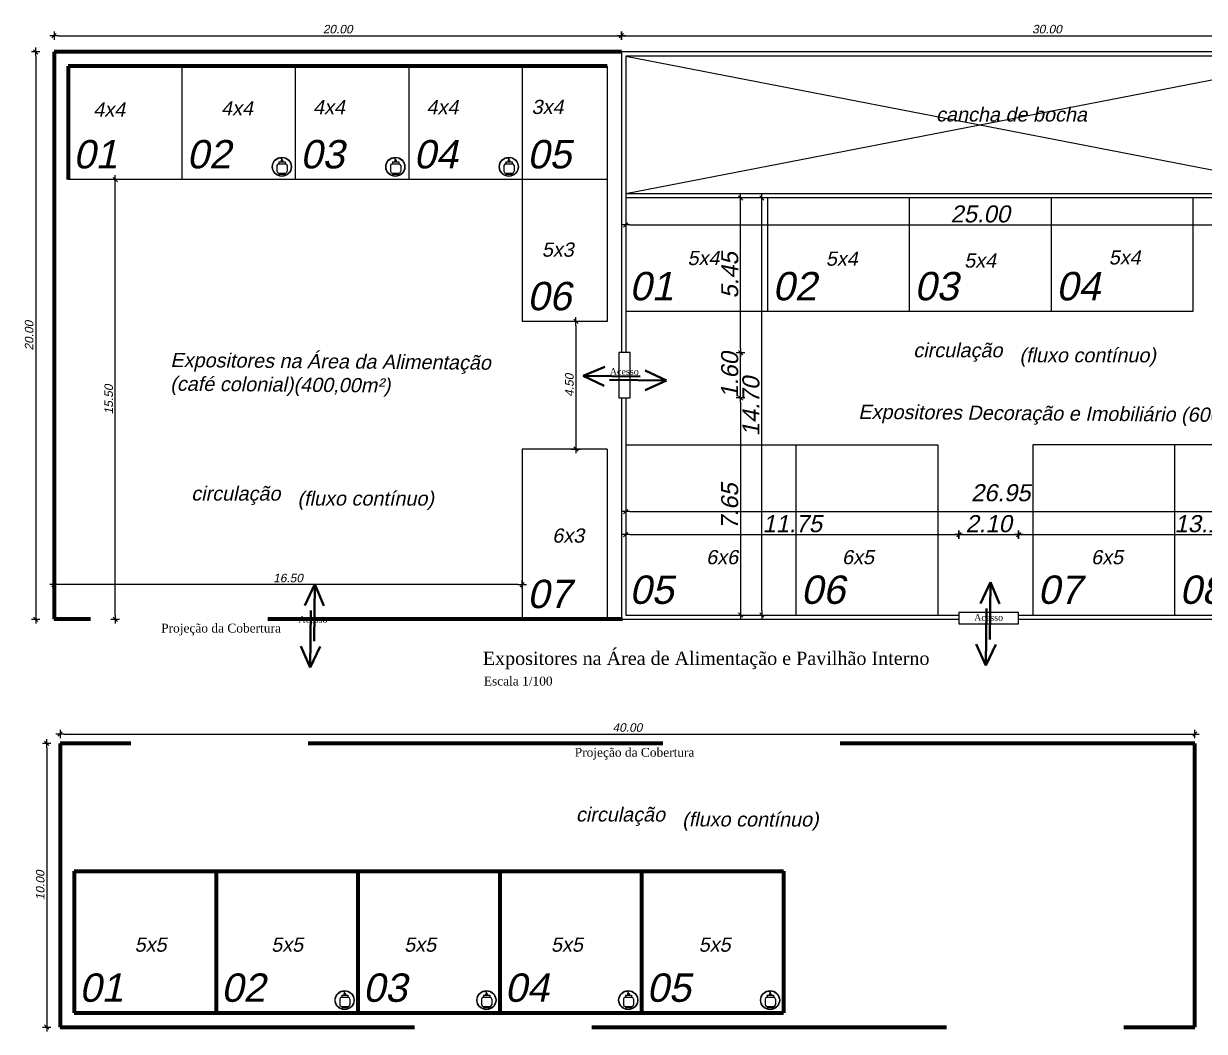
# Model space of a CAD drawing. Header units: metres. Extents: x 2113 to 5678, y -2764 to 956.
# Drawn here: x 3960.02 to 4001.64, y 227.32 to 262.84 of the extents above; entities that cross this region are included whole.
import ezdxf

# ---------------------------------------------------------------- set-up
doc = ezdxf.new("R2010")
doc.units = ezdxf.units.M
doc.header["$MEASUREMENT"] = 0
doc.linetypes.add('DASHED2', pattern=[0.375, 0.25, -0.125])
for name, color, linetype in [('COTASOK', 1, 'Continuous'), ('PAREDE', 7, 'Continuous'), ('TELHADO', 6, 'Continuous')]:
    doc.layers.add(name, color=color, linetype=linetype)
doc.styles.add('JEF', font='times.ttf', dxfattribs={"height": 0.3})
doc.styles.add('util2000', font='arial.ttf', dxfattribs={"oblique": 12.000028})
doc.dimstyles.new('int_1-50_m_MS_50', dxfattribs={"dimscale": 0.05, "dimtxt": 3, "dimasz": 1.5, "dimexe": 1, "dimexo": 0, "dimgap": 0.75, "dimtad": 1, "dimzin": 1, "dimdsep": 46, "dimtxsty": 'util2000', "dimblk": '_U2_SETA01', "dimcen": 1.5, "dimse1": 1, "dimse2": 1, "dimclrd": 1, "dimclre": 1, "dimclrt": 1, "dimazin": 3, "dimtfac": 1, "dimtix": 1, "dimtmove": 1, "dimatfit": 3, "dimldrblk": '_U2_SETA02', "dimfxl": 1, "dimtzin": 12, "dimarcsym": 0})

# ---------------------------------------------------------------- blocks, each defined once
blk = doc.blocks.new('_U2_SETA01')
at = {"color": 0}
for p, q in [((-1, 0), (1, 0)), ((0, -1), (0, 1))]:
    blk.add_line(p, q, dxfattribs=at)
blk.add_line((-0.5, -0.5), (0.5, 0.5))
blk = doc.blocks.new('*D290')
at = {"layer": 'Defpoints', "color": 0, "ltscale": 0.3, "transparency": 16777216}
for p in [(3981.091, 262.419), (3961.091, 261.848), (3981.091, 261.886)]:
    blk.add_point(p, dxfattribs=at)
at = {"layer": 'PAREDE', "color": 1, "lineweight": -2, "ltscale": 0.3, "transparency": 16777216}
blk.add_line((3961.241, 262.419), (3980.941, 262.419), dxfattribs=at)
at = {"layer": 'PAREDE', "color": 1, "lineweight": -2, "ltscale": 0.3, "transparency": 16777216, "xscale": 0.15, "yscale": 0.15, "zscale": 0.15, "rotation": 180}
blk.add_blockref('_U2_SETA01', (3961.091, 262.419), dxfattribs=at)
at = {"layer": 'PAREDE', "color": 1, "lineweight": -2, "ltscale": 0.3, "transparency": 16777216, "xscale": 0.15, "yscale": 0.15, "zscale": 0.15}
blk.add_blockref('_U2_SETA01', (3981.091, 262.419), dxfattribs=at)
at = {"layer": 'PAREDE', "color": 1, "ltscale": 0.3, "transparency": 16777216, "insert": (3971.091, 262.647), "char_height": 0.3, "attachment_point": 5, "style": 'util2000'}
blk.add_mtext('20.00', dxfattribs=at)
blk = doc.blocks.new('_U2_SETA02')
blk.add_solid([(-1, -0.17), (0, 0), (-1, 0.17)])
blk = doc.blocks.new('*D291')
at = {"layer": 'Defpoints', "color": 0, "ltscale": 0.3, "transparency": 16777216}
for p in [(3961.091, 261.848), (3960.442, 241.848), (3961.091, 241.848)]:
    blk.add_point(p, dxfattribs=at)
at = {"layer": 'PAREDE', "color": 1, "lineweight": -2, "ltscale": 0.3, "transparency": 16777216}
blk.add_line((3960.442, 261.698), (3960.442, 241.998), dxfattribs=at)
at = {"layer": 'PAREDE', "color": 1, "lineweight": -2, "ltscale": 0.3, "transparency": 16777216, "xscale": 0.15, "yscale": 0.15, "zscale": 0.15}
for p, rotation in [((3960.442, 261.848), 90), ((3960.442, 241.848), 270)]:
    blk.add_blockref('_U2_SETA01', p, dxfattribs=dict(at, rotation=rotation))
at = {"layer": 'PAREDE', "color": 1, "ltscale": 0.3, "transparency": 16777216, "insert": (3960.213, 251.848), "char_height": 0.3, "attachment_point": 5, "rotation": 90, "style": 'util2000'}
blk.add_mtext('20.00', dxfattribs=at)
blk = doc.blocks.new('*D292')
at = {"layer": 'Defpoints', "color": 0, "ltscale": 0.3, "transparency": 16777216}
for p in [(4011.1, 262.419), (3981.091, 261.848), (4011.1, 261.848)]:
    blk.add_point(p, dxfattribs=at)
at = {"layer": 'PAREDE', "color": 1, "lineweight": -2, "ltscale": 0.3, "transparency": 16777216}
blk.add_line((3981.241, 262.419), (4010.95, 262.419), dxfattribs=at)
at = {"layer": 'PAREDE', "color": 1, "lineweight": -2, "ltscale": 0.3, "transparency": 16777216, "xscale": 0.15, "yscale": 0.15, "zscale": 0.15, "rotation": 180}
blk.add_blockref('_U2_SETA01', (3981.091, 262.419), dxfattribs=at)
at = {"layer": 'PAREDE', "color": 1, "lineweight": -2, "ltscale": 0.3, "transparency": 16777216, "xscale": 0.15, "yscale": 0.15, "zscale": 0.15}
blk.add_blockref('_U2_SETA01', (4011.1, 262.419), dxfattribs=at)
at = {"layer": 'PAREDE', "color": 1, "ltscale": 0.3, "transparency": 16777216, "insert": (3996.095, 262.648), "char_height": 0.3, "attachment_point": 5, "style": 'util2000'}
blk.add_mtext('30.00', dxfattribs=at)
blk = doc.blocks.new('*D278')
at = {"layer": 'Defpoints', "color": 0, "ltscale": 0.3, "transparency": 16777216}
for p in [(3961.091, 243.071), (3961.091, 243.071), (3977.591, 243.071)]:
    blk.add_point(p, dxfattribs=at)
at = {"layer": 'PAREDE', "color": 1, "lineweight": -2, "ltscale": 0.3, "transparency": 16777216}
blk.add_line((3977.441, 243.071), (3961.241, 243.071), dxfattribs=at)
at = {"layer": 'PAREDE', "color": 1, "lineweight": -2, "ltscale": 0.3, "transparency": 16777216, "xscale": 0.15, "yscale": 0.15, "zscale": 0.15, "rotation": 180}
blk.add_blockref('_U2_SETA01', (3961.091, 243.071), dxfattribs=at)
at = {"layer": 'PAREDE', "color": 1, "lineweight": -2, "ltscale": 0.3, "transparency": 16777216, "xscale": 0.15, "yscale": 0.15, "zscale": 0.15}
blk.add_blockref('_U2_SETA01', (3977.591, 243.071), dxfattribs=at)
at = {"layer": 'PAREDE', "color": 1, "ltscale": 0.3, "transparency": 16777216, "insert": (3969.341, 243.3), "char_height": 0.3, "attachment_point": 5, "style": 'util2000'}
blk.add_mtext('16.50', dxfattribs=at)
blk = doc.blocks.new('*D293')
at = {"layer": 'Defpoints', "color": 0, "ltscale": 0.3, "transparency": 16777216}
for p in [(3979.091, 252.348), (3979.091, 247.848), (3979.487, 247.848)]:
    blk.add_point(p, dxfattribs=at)
at = {"layer": 'PAREDE', "color": 1, "lineweight": -2, "ltscale": 0.3, "transparency": 16777216}
blk.add_line((3979.487, 252.198), (3979.487, 247.998), dxfattribs=at)
at = {"layer": 'PAREDE', "color": 1, "lineweight": -2, "ltscale": 0.3, "transparency": 16777216, "xscale": 0.15, "yscale": 0.15, "zscale": 0.15}
for p, rotation in [((3979.487, 252.348), 90), ((3979.487, 247.848), 270)]:
    blk.add_blockref('_U2_SETA01', p, dxfattribs=dict(at, rotation=rotation))
at = {"layer": 'PAREDE', "color": 1, "ltscale": 0.3, "transparency": 16777216, "insert": (3979.259, 250.098), "char_height": 0.3, "attachment_point": 5, "rotation": 90, "style": 'util2000'}
blk.add_mtext('4.50', dxfattribs=at)
blk = doc.blocks.new('*D280')
at = {"layer": 'Defpoints', "color": 0, "ltscale": 0.3, "transparency": 16777216}
for p in [(3984.411, 249.648), (3984.256, 241.998), (3985.292, 241.998)]:
    blk.add_point(p, dxfattribs=at)
at = {"layer": 'PAREDE', "color": 1, "lineweight": -2, "ltscale": 0.3, "transparency": 16777216}
blk.add_line((3985.292, 249.498), (3985.292, 242.148), dxfattribs=at)
at = {"layer": 'PAREDE', "color": 1, "lineweight": -2, "ltscale": 0.3, "transparency": 16777216, "xscale": 0.15, "yscale": 0.15, "zscale": 0.15}
for p, rotation in [((3985.292, 249.648), 90), ((3985.292, 241.998), 270)]:
    blk.add_blockref('_U2_SETA01', p, dxfattribs=dict(at, rotation=rotation))
at = {"layer": 'PAREDE', "color": 1, "ltscale": 0.3, "transparency": 16777216, "insert": (3984.911, 245.823), "char_height": 0.3, "attachment_point": 5, "rotation": 90, "style": 'util2000'}
blk.add_mtext('{\\H2x;7.65}', dxfattribs=at)
blk = doc.blocks.new('*D281')
at = {"layer": 'Defpoints', "color": 0, "ltscale": 0.3, "transparency": 16777216}
for p in [(3984.411, 251.248), (3985.292, 251.248), (3984.411, 249.648)]:
    blk.add_point(p, dxfattribs=at)
at = {"layer": 'PAREDE', "color": 1, "lineweight": -2, "ltscale": 0.3, "transparency": 16777216}
for p, q in [((3985.292, 251.398), (3985.292, 251.548)), ((3985.292, 249.648), (3985.292, 251.248)), ((3985.292, 249.498), (3985.292, 249.348))]:
    blk.add_line(p, q, dxfattribs=at)
at = {"layer": 'PAREDE', "color": 1, "lineweight": -2, "ltscale": 0.3, "transparency": 16777216, "xscale": 0.15, "yscale": 0.15, "zscale": 0.15}
for p, rotation in [((3985.292, 251.248), 270), ((3985.292, 249.648), 90)]:
    blk.add_blockref('_U2_SETA01', p, dxfattribs=dict(at, rotation=rotation))
at = {"layer": 'PAREDE', "color": 1, "ltscale": 0.3, "transparency": 16777216, "insert": (3984.911, 250.448), "char_height": 0.3, "attachment_point": 5, "rotation": 90, "style": 'util2000'}
blk.add_mtext('{\\H2x;1.60}', dxfattribs=at)
blk = doc.blocks.new('*D282')
at = {"layer": 'Defpoints', "color": 0, "ltscale": 0.3, "transparency": 16777216}
for p in [(3984.411, 256.698), (3985.292, 256.698), (3984.411, 251.248)]:
    blk.add_point(p, dxfattribs=at)
at = {"layer": 'PAREDE', "color": 1, "lineweight": -2, "ltscale": 0.3, "transparency": 16777216}
blk.add_line((3985.292, 251.398), (3985.292, 256.548), dxfattribs=at)
at = {"layer": 'PAREDE', "color": 1, "lineweight": -2, "ltscale": 0.3, "transparency": 16777216, "xscale": 0.15, "yscale": 0.15, "zscale": 0.15}
for p, rotation in [((3985.292, 256.698), 90), ((3985.292, 251.248), 270)]:
    blk.add_blockref('_U2_SETA01', p, dxfattribs=dict(at, rotation=rotation))
at = {"layer": 'PAREDE', "color": 1, "ltscale": 0.3, "transparency": 16777216, "insert": (3984.912, 253.973), "char_height": 0.3, "attachment_point": 5, "rotation": 90, "style": 'util2000'}
blk.add_mtext('{\\H2x;5.45}', dxfattribs=at)
blk = doc.blocks.new('*D283')
at = {"layer": 'Defpoints', "color": 0, "ltscale": 0.3, "transparency": 16777216}
for p in [(3992.991, 244.863), (3995.091, 244.863), (3995.091, 244.832)]:
    blk.add_point(p, dxfattribs=at)
at = {"layer": 'PAREDE', "color": 1, "lineweight": -2, "ltscale": 0.3, "transparency": 16777216}
blk.add_line((3993.141, 244.832), (3994.941, 244.832), dxfattribs=at)
at = {"layer": 'PAREDE', "color": 1, "lineweight": -2, "ltscale": 0.3, "transparency": 16777216, "xscale": 0.15, "yscale": 0.15, "zscale": 0.15, "rotation": 180}
blk.add_blockref('_U2_SETA01', (3992.991, 244.832), dxfattribs=at)
at = {"layer": 'PAREDE', "color": 1, "lineweight": -2, "ltscale": 0.3, "transparency": 16777216, "xscale": 0.15, "yscale": 0.15, "zscale": 0.15}
blk.add_blockref('_U2_SETA01', (3995.091, 244.832), dxfattribs=at)
at = {"layer": 'PAREDE', "color": 1, "ltscale": 0.3, "transparency": 16777216, "insert": (3994.041, 245.214), "char_height": 0.3, "attachment_point": 5, "style": 'util2000'}
blk.add_mtext('{\\H2x;2.10}', dxfattribs=at)
blk = doc.blocks.new('*D284')
at = {"layer": 'Defpoints', "color": 0, "ltscale": 0.3, "transparency": 16777216}
for p in [(3986.041, 256.698), (3986.834, 256.698), (3986.834, 241.998)]:
    blk.add_point(p, dxfattribs=at)
at = {"layer": 'PAREDE', "color": 1, "lineweight": -2, "ltscale": 0.3, "transparency": 16777216}
blk.add_line((3986.041, 242.148), (3986.041, 256.548), dxfattribs=at)
at = {"layer": 'PAREDE', "color": 1, "lineweight": -2, "ltscale": 0.3, "transparency": 16777216, "xscale": 0.15, "yscale": 0.15, "zscale": 0.15}
for p, rotation in [((3986.041, 256.698), 90), ((3986.041, 241.998), 270)]:
    blk.add_blockref('_U2_SETA01', p, dxfattribs=dict(at, rotation=rotation))
at = {"layer": 'PAREDE', "color": 1, "ltscale": 0.3, "transparency": 16777216, "insert": (3985.659, 249.348), "char_height": 0.3, "attachment_point": 5, "rotation": 90, "style": 'util2000'}
blk.add_mtext('{\\H2x;14.70}', dxfattribs=at)
blk = doc.blocks.new('*D285')
at = {"layer": 'Defpoints', "color": 0, "ltscale": 0.3, "transparency": 16777216}
for p in [(3981.241, 245.306), (3992.991, 244.832), (3992.991, 242.091)]:
    blk.add_point(p, dxfattribs=at)
at = {"layer": 'PAREDE', "color": 1, "lineweight": -2, "ltscale": 0.3, "transparency": 16777216}
blk.add_line((3981.391, 244.832), (3992.841, 244.832), dxfattribs=at)
at = {"layer": 'PAREDE', "color": 1, "lineweight": -2, "ltscale": 0.3, "transparency": 16777216, "xscale": 0.15, "yscale": 0.15, "zscale": 0.15, "rotation": 180}
blk.add_blockref('_U2_SETA01', (3981.241, 244.832), dxfattribs=at)
at = {"layer": 'PAREDE', "color": 1, "lineweight": -2, "ltscale": 0.3, "transparency": 16777216, "xscale": 0.15, "yscale": 0.15, "zscale": 0.15}
blk.add_blockref('_U2_SETA01', (3992.991, 244.832), dxfattribs=at)
at = {"layer": 'PAREDE', "color": 1, "ltscale": 0.3, "transparency": 16777216, "insert": (3987.116, 245.214), "char_height": 0.3, "attachment_point": 5, "style": 'util2000'}
blk.add_mtext('{\\H2x;11.75}', dxfattribs=at)
blk = doc.blocks.new('*D286')
at = {"layer": 'Defpoints', "color": 0, "ltscale": 0.3, "transparency": 16777216}
for p in [(4008.187, 244.832), (4008.187, 242.649), (3995.091, 242.091)]:
    blk.add_point(p, dxfattribs=at)
at = {"layer": 'PAREDE', "color": 1, "lineweight": -2, "ltscale": 0.3, "transparency": 16777216}
blk.add_line((3995.241, 244.832), (4008.037, 244.832), dxfattribs=at)
at = {"layer": 'PAREDE', "color": 1, "lineweight": -2, "ltscale": 0.3, "transparency": 16777216, "xscale": 0.15, "yscale": 0.15, "zscale": 0.15, "rotation": 180}
blk.add_blockref('_U2_SETA01', (3995.091, 244.832), dxfattribs=at)
at = {"layer": 'PAREDE', "color": 1, "lineweight": -2, "ltscale": 0.3, "transparency": 16777216, "xscale": 0.15, "yscale": 0.15, "zscale": 0.15}
blk.add_blockref('_U2_SETA01', (4008.187, 244.832), dxfattribs=at)
at = {"layer": 'PAREDE', "color": 1, "ltscale": 0.3, "transparency": 16777216, "insert": (4001.639, 245.214), "char_height": 0.3, "attachment_point": 5, "style": 'util2000'}
blk.add_mtext('{\\H2x;13.10}', dxfattribs=at)
blk = doc.blocks.new('*D287')
at = {"layer": 'Defpoints', "color": 0, "ltscale": 0.3, "transparency": 16777216}
for p in [(4008.187, 245.643), (3981.241, 245.374), (4008.187, 245.374)]:
    blk.add_point(p, dxfattribs=at)
at = {"layer": 'PAREDE', "color": 1, "lineweight": -2, "ltscale": 0.3, "transparency": 16777216}
blk.add_line((3981.391, 245.643), (4008.037, 245.643), dxfattribs=at)
at = {"layer": 'PAREDE', "color": 1, "lineweight": -2, "ltscale": 0.3, "transparency": 16777216, "xscale": 0.15, "yscale": 0.15, "zscale": 0.15, "rotation": 180}
blk.add_blockref('_U2_SETA01', (3981.241, 245.643), dxfattribs=at)
at = {"layer": 'PAREDE', "color": 1, "lineweight": -2, "ltscale": 0.3, "transparency": 16777216, "xscale": 0.15, "yscale": 0.15, "zscale": 0.15}
blk.add_blockref('_U2_SETA01', (4008.187, 245.643), dxfattribs=at)
at = {"layer": 'PAREDE', "color": 1, "ltscale": 0.3, "transparency": 16777216, "insert": (3994.464, 246.304), "char_height": 0.3, "attachment_point": 5, "style": 'util2000'}
blk.add_mtext('{\\H2x;26.95}', dxfattribs=at)
blk = doc.blocks.new('*D288')
at = {"layer": 'Defpoints', "color": 0, "ltscale": 0.3, "transparency": 16777216}
for p in [(3981.241, 256.698), (4006.241, 256.698), (4006.241, 255.75)]:
    blk.add_point(p, dxfattribs=at)
at = {"layer": 'PAREDE', "color": 1, "lineweight": -2, "ltscale": 0.3, "transparency": 16777216}
blk.add_line((3981.391, 255.75), (4006.091, 255.75), dxfattribs=at)
at = {"layer": 'PAREDE', "color": 1, "lineweight": -2, "ltscale": 0.3, "transparency": 16777216, "xscale": 0.15, "yscale": 0.15, "zscale": 0.15, "rotation": 180}
blk.add_blockref('_U2_SETA01', (3981.241, 255.75), dxfattribs=at)
at = {"layer": 'PAREDE', "color": 1, "lineweight": -2, "ltscale": 0.3, "transparency": 16777216, "xscale": 0.15, "yscale": 0.15, "zscale": 0.15}
blk.add_blockref('_U2_SETA01', (4006.241, 255.75), dxfattribs=at)
at = {"layer": 'PAREDE', "color": 1, "ltscale": 0.3, "transparency": 16777216, "insert": (3993.741, 256.132), "char_height": 0.3, "attachment_point": 5, "style": 'util2000'}
blk.add_mtext('{\\H2x;25.00}', dxfattribs=at)
blk = doc.blocks.new('*D289')
at = {"layer": 'Defpoints', "color": 0, "ltscale": 0.3, "transparency": 16777216}
for p in [(3963.068, 257.348), (3963.247, 257.348), (3963.068, 241.848)]:
    blk.add_point(p, dxfattribs=at)
at = {"layer": 'PAREDE', "color": 1, "lineweight": -2, "ltscale": 0.3, "transparency": 16777216}
blk.add_line((3963.247, 241.998), (3963.247, 257.198), dxfattribs=at)
at = {"layer": 'PAREDE', "color": 1, "lineweight": -2, "ltscale": 0.3, "transparency": 16777216, "xscale": 0.15, "yscale": 0.15, "zscale": 0.15}
for p, rotation in [((3963.247, 257.348), 90), ((3963.247, 241.848), 270)]:
    blk.add_blockref('_U2_SETA01', p, dxfattribs=dict(at, rotation=rotation))
at = {"layer": 'PAREDE', "color": 1, "ltscale": 0.3, "transparency": 16777216, "insert": (3963.019, 249.598), "char_height": 0.3, "attachment_point": 5, "rotation": 90, "style": 'util2000'}
blk.add_mtext('15.50', dxfattribs=at)
blk = doc.blocks.new('*D308')
at = {"layer": 'Defpoints', "color": 0, "ltscale": 0.3, "transparency": 16777216}
for p in [(4001.306, 237.803), (4001.306, 237.803), (3961.302, 237.472)]:
    blk.add_point(p, dxfattribs=at)
at = {"layer": 'PAREDE', "color": 1, "lineweight": -2, "ltscale": 0.3, "transparency": 16777216}
blk.add_line((3961.452, 237.803), (4001.156, 237.803), dxfattribs=at)
at = {"layer": 'PAREDE', "color": 1, "lineweight": -2, "ltscale": 0.3, "transparency": 16777216, "xscale": 0.15, "yscale": 0.15, "zscale": 0.15, "rotation": 180}
blk.add_blockref('_U2_SETA01', (3961.302, 237.803), dxfattribs=at)
at = {"layer": 'PAREDE', "color": 1, "lineweight": -2, "ltscale": 0.3, "transparency": 16777216, "xscale": 0.15, "yscale": 0.15, "zscale": 0.15}
blk.add_blockref('_U2_SETA01', (4001.306, 237.803), dxfattribs=at)
at = {"layer": 'PAREDE', "color": 1, "ltscale": 0.3, "transparency": 16777216, "insert": (3981.304, 238.031), "char_height": 0.3, "attachment_point": 5, "style": 'util2000'}
blk.add_mtext('40.00', dxfattribs=at)
blk = doc.blocks.new('*D309')
at = {"layer": 'Defpoints', "color": 0, "ltscale": 0.3, "transparency": 16777216}
for p in [(3961.302, 237.472), (3960.831, 227.472), (3961.302, 227.472)]:
    blk.add_point(p, dxfattribs=at)
at = {"layer": 'PAREDE', "color": 1, "lineweight": -2, "ltscale": 0.3, "transparency": 16777216}
blk.add_line((3960.831, 237.322), (3960.831, 227.622), dxfattribs=at)
at = {"layer": 'PAREDE', "color": 1, "lineweight": -2, "ltscale": 0.3, "transparency": 16777216, "xscale": 0.15, "yscale": 0.15, "zscale": 0.15}
for p, rotation in [((3960.831, 237.472), 90), ((3960.831, 227.472), 270)]:
    blk.add_blockref('_U2_SETA01', p, dxfattribs=dict(at, rotation=rotation))
at = {"layer": 'PAREDE', "color": 1, "ltscale": 0.3, "transparency": 16777216, "insert": (3960.603, 232.472), "char_height": 0.3, "attachment_point": 5, "rotation": 90, "style": 'util2000'}
blk.add_mtext('10.00', dxfattribs=at)

msp = doc.modelspace()

# ---------------------------------------------------------------- linework, layer by layer
for p, q in [((3968.949, 257.838), (3968.949, 257.798)), ((3968.949, 257.798), (3968.949, 257.638)), ((3969.009, 257.898), (3969.249, 257.898)), ((3969.019, 257.978), (3969.019, 257.898)), ((3969.019, 257.978), (3969.239, 257.978)), ((3969.119, 258.054), (3969.122, 258.054)), ((3969.119, 258.044), (3969.119, 258.054)), ((3969.119, 258.044), (3969.125, 258.044)), ((3969.122, 258.054), (3969.122, 258.045)), ((3969.122, 258.045), (3969.125, 258.045)), ((3969.125, 258.039), (3969.125, 258.053)), ((3969.125, 258.053), (3969.133, 258.053)), ((3969.127, 257.978), (3969.127, 257.984)), ((3969.132, 257.978), (3969.132, 257.984)), ((3969.133, 258.039), (3969.133, 258.053)), ((3969.239, 257.978), (3969.239, 257.898)), ((3969.309, 257.838), (3969.309, 257.798)), ((3969.309, 257.798), (3969.309, 257.638)), ((3972.949, 257.838), (3972.949, 257.798)), ((3972.949, 257.798), (3972.949, 257.638)), ((3973.009, 257.898), (3973.249, 257.898)), ((3973.019, 257.978), (3973.019, 257.898)), ((3973.019, 257.978), (3973.239, 257.978)), ((3973.119, 258.054), (3973.122, 258.054)), ((3973.119, 258.044), (3973.119, 258.054)), ((3973.119, 258.044), (3973.125, 258.044)), ((3973.122, 258.054), (3973.122, 258.045)), ((3973.122, 258.045), (3973.125, 258.045)), ((3973.125, 258.039), (3973.125, 258.053)), ((3973.125, 258.053), (3973.133, 258.053)), ((3973.127, 257.978), (3973.127, 257.984)), ((3973.132, 257.978), (3973.132, 257.984)), ((3973.133, 258.039), (3973.133, 258.053)), ((3973.239, 257.978), (3973.239, 257.898)), ((3973.309, 257.838), (3973.309, 257.798)), ((3973.309, 257.798), (3973.309, 257.638)), ((3976.949, 257.838), (3976.949, 257.798)), ((3976.949, 257.798), (3976.949, 257.638)), ((3977.009, 257.898), (3977.249, 257.898)), ((3977.019, 257.978), (3977.019, 257.898)), ((3977.019, 257.978), (3977.239, 257.978)), ((3977.119, 258.054), (3977.122, 258.054)), ((3977.119, 258.044), (3977.119, 258.054)), ((3977.119, 258.044), (3977.125, 258.044)), ((3977.122, 258.054), (3977.122, 258.045)), ((3977.122, 258.045), (3977.125, 258.045)), ((3977.125, 258.039), (3977.125, 258.053)), ((3977.125, 258.053), (3977.133, 258.053)), ((3977.127, 257.978), (3977.127, 257.984)), ((3977.132, 257.978), (3977.132, 257.984)), ((3977.133, 258.039), (3977.133, 258.053)), ((3977.239, 257.978), (3977.239, 257.898)), ((3977.309, 257.838), (3977.309, 257.798)), ((3977.309, 257.798), (3977.309, 257.638)), ((3969.009, 257.578), (3969.249, 257.578)), ((3969.019, 257.578), (3969.239, 257.578)), ((3969.019, 257.578), (3969.019, 257.538)), ((3969.019, 257.538), (3969.239, 257.538)), ((3969.239, 257.578), (3969.239, 257.538)), ((3973.009, 257.578), (3973.249, 257.578)), ((3973.019, 257.578), (3973.239, 257.578)), ((3973.019, 257.578), (3973.019, 257.538)), ((3973.019, 257.538), (3973.239, 257.538)), ((3973.239, 257.578), (3973.239, 257.538)), ((3977.009, 257.578), (3977.249, 257.578)), ((3977.019, 257.578), (3977.239, 257.578)), ((3977.019, 257.578), (3977.019, 257.538)), ((3977.019, 257.538), (3977.239, 257.538)), ((3977.239, 257.578), (3977.239, 257.538)), ((3971.23, 228.602), (3971.23, 228.522)), ((3971.23, 228.602), (3971.45, 228.602)), ((3971.33, 228.678), (3971.334, 228.678)), ((3971.33, 228.668), (3971.33, 228.678)), ((3971.33, 228.668), (3971.337, 228.668)), ((3971.334, 228.678), (3971.334, 228.669)), ((3971.334, 228.669), (3971.337, 228.669)), ((3971.337, 228.662), (3971.337, 228.677)), ((3971.337, 228.677), (3971.344, 228.677)), ((3971.338, 228.602), (3971.338, 228.608)), ((3971.343, 228.602), (3971.343, 228.608)), ((3971.344, 228.663), (3971.344, 228.677)), ((3971.45, 228.602), (3971.45, 228.522)), ((3976.23, 228.602), (3976.23, 228.522)), ((3976.23, 228.602), (3976.45, 228.602)), ((3976.33, 228.678), (3976.334, 228.678)), ((3976.33, 228.668), (3976.33, 228.678)), ((3976.33, 228.668), (3976.337, 228.668)), ((3976.334, 228.678), (3976.334, 228.669)), ((3976.334, 228.669), (3976.337, 228.669)), ((3976.337, 228.662), (3976.337, 228.677)), ((3976.337, 228.677), (3976.344, 228.677)), ((3976.338, 228.602), (3976.338, 228.608)), ((3976.343, 228.602), (3976.343, 228.608)), ((3976.344, 228.663), (3976.344, 228.677)), ((3976.45, 228.602), (3976.45, 228.522)), ((3981.23, 228.602), (3981.23, 228.522)), ((3981.23, 228.602), (3981.45, 228.602)), ((3981.33, 228.678), (3981.334, 228.678)), ((3981.33, 228.668), (3981.33, 228.678)), ((3981.33, 228.668), (3981.337, 228.668)), ((3981.334, 228.678), (3981.334, 228.669)), ((3981.334, 228.669), (3981.337, 228.669)), ((3981.337, 228.662), (3981.337, 228.677)), ((3981.337, 228.677), (3981.344, 228.677)), ((3981.338, 228.602), (3981.338, 228.608)), ((3981.343, 228.602), (3981.343, 228.608)), ((3981.344, 228.663), (3981.344, 228.677)), ((3981.45, 228.602), (3981.45, 228.522)), ((3986.23, 228.602), (3986.23, 228.522)), ((3986.23, 228.602), (3986.45, 228.602)), ((3986.33, 228.678), (3986.334, 228.678)), ((3986.33, 228.668), (3986.33, 228.678)), ((3986.33, 228.668), (3986.337, 228.668)), ((3986.334, 228.678), (3986.334, 228.669)), ((3986.334, 228.669), (3986.337, 228.669)), ((3986.337, 228.662), (3986.337, 228.677)), ((3986.337, 228.677), (3986.344, 228.677)), ((3986.338, 228.602), (3986.338, 228.608)), ((3986.343, 228.602), (3986.343, 228.608)), ((3986.344, 228.663), (3986.344, 228.677)), ((3986.45, 228.602), (3986.45, 228.522)), ((3971.16, 228.462), (3971.16, 228.422)), ((3971.16, 228.422), (3971.16, 228.262)), ((3971.22, 228.522), (3971.46, 228.522)), ((3971.22, 228.202), (3971.46, 228.202)), ((3971.23, 228.202), (3971.45, 228.202)), ((3971.23, 228.202), (3971.23, 228.162)), ((3971.23, 228.162), (3971.45, 228.162)), ((3971.45, 228.202), (3971.45, 228.162)), ((3971.52, 228.462), (3971.52, 228.422)), ((3971.52, 228.422), (3971.52, 228.262)), ((3976.16, 228.462), (3976.16, 228.422)), ((3976.16, 228.422), (3976.16, 228.262)), ((3976.22, 228.522), (3976.46, 228.522)), ((3976.22, 228.202), (3976.46, 228.202)), ((3976.23, 228.202), (3976.45, 228.202)), ((3976.23, 228.202), (3976.23, 228.162)), ((3976.23, 228.162), (3976.45, 228.162)), ((3976.45, 228.202), (3976.45, 228.162)), ((3976.52, 228.462), (3976.52, 228.422)), ((3976.52, 228.422), (3976.52, 228.262)), ((3981.16, 228.462), (3981.16, 228.422)), ((3981.16, 228.422), (3981.16, 228.262)), ((3981.22, 228.522), (3981.46, 228.522)), ((3981.22, 228.202), (3981.46, 228.202)), ((3981.23, 228.202), (3981.45, 228.202)), ((3981.23, 228.202), (3981.23, 228.162)), ((3981.23, 228.162), (3981.45, 228.162)), ((3981.45, 228.202), (3981.45, 228.162)), ((3981.52, 228.462), (3981.52, 228.422)), ((3981.52, 228.422), (3981.52, 228.262)), ((3986.16, 228.462), (3986.16, 228.422)), ((3986.16, 228.422), (3986.16, 228.262)), ((3986.22, 228.522), (3986.46, 228.522)), ((3986.22, 228.202), (3986.46, 228.202)), ((3986.23, 228.202), (3986.45, 228.202)), ((3986.23, 228.202), (3986.23, 228.162)), ((3986.23, 228.162), (3986.45, 228.162)), ((3986.45, 228.202), (3986.45, 228.162)), ((3986.52, 228.462), (3986.52, 228.422)), ((3986.52, 228.422), (3986.52, 228.262))]:
    msp.add_line(p, q)
for centre, radius in [((3969.121, 257.799), 0.338), ((3969.121, 257.799), 0.328), ((3973.121, 257.799), 0.338), ((3973.121, 257.799), 0.328), ((3977.121, 257.799), 0.338), ((3977.121, 257.799), 0.328), ((3969.129, 258.012), 0.0274), ((3969.129, 258.012), 0.00821), ((3973.129, 258.012), 0.0274), ((3973.129, 258.012), 0.00821), ((3977.129, 258.012), 0.0274), ((3977.129, 258.012), 0.00821), ((3971.332, 228.423), 0.338), ((3971.332, 228.423), 0.328), ((3971.34, 228.635), 0.0274), ((3971.34, 228.635), 0.00821), ((3976.332, 228.423), 0.338), ((3976.332, 228.423), 0.328), ((3976.34, 228.635), 0.0274), ((3976.34, 228.635), 0.00821), ((3981.332, 228.423), 0.338), ((3981.332, 228.423), 0.328), ((3981.34, 228.635), 0.0274), ((3981.34, 228.635), 0.00821), ((3986.332, 228.423), 0.338), ((3986.332, 228.423), 0.328), ((3986.34, 228.635), 0.0274), ((3986.34, 228.635), 0.00821)]:
    msp.add_circle(centre, radius)
for centre, radius, start, end in [((3969.066, 258.042), 0.0662, 10.3018, 126.9834), ((3969.066, 258.042), 0.0612, 10.3018, 126.9834), ((3973.066, 258.042), 0.0662, 10.3018, 126.9834), ((3973.066, 258.042), 0.0612, 10.3018, 126.9834), ((3977.066, 258.042), 0.0662, 10.3018, 126.9834), ((3977.066, 258.042), 0.0612, 10.3018, 126.9834), ((3969.009, 257.838), 0.06, 90, 180), ((3969.249, 257.838), 0.06, 0, 90), ((3973.009, 257.838), 0.06, 90, 180), ((3973.249, 257.838), 0.06, 0, 90), ((3977.009, 257.838), 0.06, 90, 180), ((3977.249, 257.838), 0.06, 0, 90), ((3969.009, 257.638), 0.06, 180, 270), ((3969.249, 257.638), 0.06, 270, 0), ((3973.009, 257.638), 0.06, 180, 270), ((3973.249, 257.638), 0.06, 270, 0), ((3977.009, 257.638), 0.06, 180, 270), ((3977.249, 257.638), 0.06, 270, 0), ((3971.278, 228.666), 0.0662, 10.3018, 126.9834), ((3971.278, 228.666), 0.0612, 10.3018, 126.9834), ((3976.278, 228.666), 0.0662, 10.3018, 126.9834), ((3976.278, 228.666), 0.0612, 10.3018, 126.9834), ((3981.278, 228.666), 0.0662, 10.3018, 126.9834), ((3981.278, 228.666), 0.0612, 10.3018, 126.9834), ((3986.278, 228.666), 0.0662, 10.3018, 126.9834), ((3986.278, 228.666), 0.0612, 10.3018, 126.9834), ((3971.22, 228.462), 0.06, 90, 180), ((3971.22, 228.262), 0.06, 180, 270), ((3971.46, 228.462), 0.06, 0, 90), ((3971.46, 228.262), 0.06, 270, 0), ((3976.22, 228.462), 0.06, 90, 180), ((3976.22, 228.262), 0.06, 180, 270), ((3976.46, 228.462), 0.06, 0, 90), ((3976.46, 228.262), 0.06, 270, 0), ((3981.22, 228.462), 0.06, 90, 180), ((3981.22, 228.262), 0.06, 180, 270), ((3981.46, 228.462), 0.06, 0, 90), ((3981.46, 228.262), 0.06, 270, 0), ((3986.22, 228.462), 0.06, 90, 180), ((3986.22, 228.262), 0.06, 180, 270), ((3986.46, 228.462), 0.06, 0, 90), ((3986.46, 228.262), 0.06, 270, 0)]:
    msp.add_arc(centre, radius, start, end)
at = {"layer": 'PAREDE', "lineweight": 80}
for p, q in [((3981.091, 261.848), (3961.091, 261.848)), ((3961.091, 261.848), (3961.091, 241.848)), ((3980.591, 261.348), (3961.591, 261.348)), ((3961.591, 261.348), (3961.591, 257.348)), ((3961.802, 232.972), (3986.802, 232.972)), ((3961.802, 232.972), (3961.802, 227.972)), ((3966.802, 232.972), (3966.802, 227.972)), ((3971.802, 232.972), (3971.802, 227.972)), ((3976.802, 232.972), (3976.802, 227.972)), ((3981.802, 232.972), (3981.802, 227.972)), ((3986.802, 232.972), (3986.802, 227.972)), ((3961.802, 227.972), (3986.802, 227.972))]:
    msp.add_line(p, q, dxfattribs=at)
at = {"layer": 'PAREDE'}
for p, q in [((3981.091, 261.848), (3981.091, 251.248)), ((4011.091, 261.848), (3981.091, 261.848)), ((3981.241, 261.698), (3981.241, 251.248)), ((4010.941, 261.698), (3981.241, 261.698)), ((3981.241, 261.698), (4006.241, 256.848)), ((4006.241, 261.698), (3981.241, 256.848)), ((3965.591, 261.348), (3965.591, 257.348)), ((3969.591, 261.348), (3969.591, 257.348)), ((3973.591, 261.348), (3973.591, 257.348)), ((3977.591, 261.348), (3977.591, 257.348)), ((3980.591, 261.348), (3980.591, 252.348)), ((3980.591, 257.348), (3961.591, 257.348)), ((3977.591, 257.348), (3977.591, 252.348)), ((4006.241, 256.848), (3981.241, 256.848)), ((4006.241, 256.848), (3981.241, 256.848)), ((4006.241, 256.698), (3981.241, 256.698)), ((4006.241, 256.698), (3981.241, 256.698)), ((3986.241, 256.698), (3986.241, 252.698)), ((3991.241, 256.698), (3991.241, 252.698)), ((3996.241, 256.698), (3996.241, 252.698)), ((4001.241, 256.698), (4001.241, 252.698)), ((4001.241, 252.698), (3981.241, 252.698)), ((3980.591, 252.348), (3977.591, 252.348)), ((3981.091, 249.648), (3981.091, 241.848)), ((3981.241, 249.648), (3981.241, 241.998)), ((3980.591, 247.848), (3977.591, 247.848)), ((3977.591, 247.848), (3977.591, 241.848)), ((3980.591, 247.848), (3980.591, 241.848)), ((3981.241, 247.998), (3992.241, 247.998)), ((3987.241, 247.998), (3987.241, 241.998)), ((3992.241, 247.998), (3992.241, 241.998)), ((3995.591, 247.998), (3995.591, 241.998)), ((4006.591, 247.998), (3995.591, 247.998)), ((4000.591, 247.998), (4000.591, 241.998)), ((3981.091, 241.848), (3992.991, 241.848)), ((3981.241, 241.998), (3992.991, 241.998)), ((3995.091, 241.998), (4010.941, 241.998)), ((3995.091, 241.848), (4011.091, 241.848))]:
    msp.add_line(p, q, dxfattribs=at)
at = {"layer": 'PAREDE', "linetype": 'DASHED2', "lineweight": 80, "ltscale": 50}
msp.add_line((3981.129, 241.848), (3961.091, 241.848), dxfattribs=at)
at = {"layer": 'PAREDE'}
for points in [[(3980.996, 249.648), (3981.396, 249.648), (3981.396, 251.248), (3980.996, 251.248)], [(3995.091, 241.691), (3995.091, 242.091), (3992.991, 242.091), (3992.991, 241.691)]]:
    msp.add_lwpolyline(points, close=True, dxfattribs=at)
at = {"layer": 'PAREDE', "linetype": 'DASHED2', "lineweight": 80, "ltscale": 50}
msp.add_lwpolyline([(3961.302, 227.472), (4001.302, 227.472), (4001.302, 237.472), (3961.302, 237.472)], close=True, dxfattribs=at)
at = {"layer": 'TELHADO', "lineweight": 40}
for p, q in [((3979.74, 250.431), (3980.506, 250.743)), ((3982.678, 250.267), (3981.93, 250.62)), ((3982.678, 250.267), (3981.93, 250.62)), ((3981.752, 250.411), (3979.74, 250.431)), ((3979.74, 250.431), (3980.488, 250.079)), ((3981.752, 250.411), (3979.74, 250.431)), ((3979.74, 250.431), (3980.488, 250.079)), ((3980.666, 250.287), (3982.678, 250.267)), ((3980.666, 250.287), (3982.678, 250.267)), ((3982.678, 250.267), (3981.923, 249.929)), ((3982.678, 250.267), (3981.923, 249.929)), ((3994.104, 243.154), (3993.751, 242.406)), ((3994.104, 243.154), (3993.751, 242.406)), ((3994.084, 241.141), (3994.104, 243.154)), ((3994.084, 241.141), (3994.104, 243.154)), ((3994.104, 243.154), (3994.416, 242.388)), ((3970.285, 243.084), (3969.933, 242.336)), ((3970.285, 243.084), (3969.933, 242.336)), ((3970.265, 241.072), (3970.285, 243.084)), ((3970.265, 241.072), (3970.285, 243.084)), ((3970.285, 243.084), (3970.597, 242.318)), ((3970.141, 242.158), (3970.121, 240.146)), ((3970.141, 242.158), (3970.121, 240.146)), ((3993.96, 242.228), (3993.94, 240.215)), ((3993.96, 242.228), (3993.94, 240.215)), ((3970.121, 240.146), (3969.784, 240.901)), ((3970.121, 240.146), (3969.784, 240.901)), ((3970.121, 240.146), (3970.474, 240.894)), ((3970.121, 240.146), (3970.474, 240.894)), ((3993.94, 240.215), (3993.602, 240.97)), ((3993.94, 240.215), (3993.602, 240.97)), ((3993.94, 240.215), (3994.293, 240.964)), ((3993.94, 240.215), (3994.293, 240.964))]:
    msp.add_line(p, q, dxfattribs=at)

# ---------------------------------------------------------------- texts
at = {"layer": 'COTASOK', "style": 'JEF'}
msp.add_text('Expositores na Área de Alimentação e Pavilhão Interno', height=0.46875, dxfattribs=at).set_placement((3976.203, 240.239))
at = {"layer": 'COTASOK', "attachment_point": 1, "style": 'JEF'}
for s, insert, char_height, width in [('Acesso', (3980.681, 250.701), 0.2344, 1.19172), ('Acesso', (3969.706, 241.96), 0.2344, 1.19172), ('Acesso', (3993.525, 242.03), 0.2344, 1.19172), ('Projeção da Cobertura', (3964.866, 241.693), 0.3125, 11.83437), ('Escala 1/100', (3976.24, 239.826), 0.3125, 11.83437), ('Projeção da Cobertura', (3979.445, 237.314), 0.3125, 11.83437)]:
    msp.add_mtext(s, dxfattribs=dict(at, insert=insert, char_height=char_height, width=width))
at = {"layer": 'PAREDE', "color": 1, "attachment_point": 7, "rotation": 359.9678, "style": 'util2000'}
for s, insert, char_height in [('{\\f@Arial Unicode MS|b0|i0|c0|p34;\\C256;3x4}', (3977.923, 259.652), 0.5), ('{\\f@Arial Unicode MS|b0|i0|c0|p34;\\C256;4x4}', (3962.474, 259.57), 0.5), ('{\\f@Arial Unicode MS|b0|i0|c0|p34;\\C256;4x4}', (3966.977, 259.611), 0.5), ('{\\f@Arial Unicode MS|b0|i0|c0|p34;\\C256;4x4}', (3970.22, 259.652), 0.5), ('{\\f@Arial Unicode MS|b0|i0|c0|p34;\\C256;4x4}', (3974.22, 259.652), 0.5), ('{\\f@Arial Unicode MS|b0|i0|c0|p34;\\C256;cancha de bocha}', (3992.182, 259.387), 0.5), ('{\\f@Arial Unicode MS|b0|i0|c0|p34;\\C256;\\P\\H1.4286x;01}', (3961.77, 257.727), 0.7), ('{\\f@Arial Unicode MS|b0|i0|c0|p34;\\C256;\\P\\H1.4286x;02}', (3965.77, 257.727), 0.7), ('{\\f@Arial Unicode MS|b0|i0|c0|p34;\\C256;\\P\\H1.4286x;03}', (3969.77, 257.727), 0.7), ('{\\f@Arial Unicode MS|b0|i0|c0|p34;\\C256;\\P\\H1.4286x;04}', (3973.77, 257.727), 0.7), ('{\\f@Arial Unicode MS|b0|i0|c0|p34;\\C256;\\P\\H1.4286x;05}', (3977.77, 257.727), 0.7), ('{\\f@Arial Unicode MS|b0|i0|c0|p34;\\C256;5x3}', (3978.284, 254.622), 0.5), ('{\\f@Arial Unicode MS|b0|i0|c0|p34;\\C256;5x4}', (3983.42, 254.325), 0.5), ('{\\f@Arial Unicode MS|b0|i0|c0|p34;\\C256;5x4}', (3988.297, 254.303), 0.5), ('{\\f@Arial Unicode MS|b0|i0|c0|p34;\\C256;5x4}', (3998.27, 254.347), 0.5), ('{\\f@Arial Unicode MS|b0|i0|c0|p34;\\C256;5x4}', (3993.174, 254.237), 0.5), ('{\\f@Arial Unicode MS|b0|i0|c0|p34;\\C256;\\P\\H1.4286x;01}', (3981.375, 253.077), 0.7), ('{\\f@Arial Unicode MS|b0|i0|c0|p34;\\C256;\\P\\H1.4286x;02}', (3986.42, 253.077), 0.7), ('{\\f@Arial Unicode MS|b0|i0|c0|p34;\\C256;\\P\\H1.4286x;03}', (3991.42, 253.077), 0.7), ('{\\f@Arial Unicode MS|b0|i0|c0|p34;\\C256;\\P\\H1.4286x;04}', (3996.42, 253.077), 0.7), ('{\\f@Arial Unicode MS|b0|i0|c0|p34;\\C256;\\P\\H1.4286x;06}', (3977.77, 252.727), 0.7), ('{\\f@Arial Unicode MS|b0|i0|c0|p34;\\C256;circulação}', (3991.38, 250.929), 0.5), ('{\\f@Arial Unicode MS|b0|i0|c0|p34;\\C256;circulação}', (3991.38, 250.929), 0.5), ('{\\f@Arial Unicode MS|b0|i0|c0|p34;\\C256;(fluxo contínuo)}', (3995.122, 250.757), 0.5), ('{\\f@Arial Unicode MS|b0|i0|c0|p34;\\C256;(fluxo contínuo)}', (3995.122, 250.757), 0.5), ('{\\f@Arial Unicode MS|b0|i0|c0|p34;\\C256;circulação}', (3965.927, 245.879), 0.5), ('{\\f@Arial Unicode MS|b0|i0|c0|p34;\\C256;(fluxo contínuo)}', (3969.67, 245.707), 0.5), ('{\\f@Arial Unicode MS|b0|i0|c0|p34;\\C256;6x3}', (3978.652, 244.542), 0.5), ('{\\f@Arial Unicode MS|b0|i0|c0|p34;\\C256;6x6}', (3984.078, 243.781), 0.5), ('{\\f@Arial Unicode MS|b0|i0|c0|p34;\\C256;6x5}', (3988.867, 243.781), 0.5), ('{\\f@Arial Unicode MS|b0|i0|c0|p34;\\C256;6x5}', (3997.648, 243.781), 0.5), ('{\\f@Arial Unicode MS|b0|i0|c0|p34;\\C256;\\P\\H1.4286x;07}', (3977.77, 242.227), 0.7), ('{\\f@Arial Unicode MS|b0|i0|c0|p34;\\C256;\\P\\H1.4286x;05}', (3981.375, 242.377), 0.7), ('{\\f@Arial Unicode MS|b0|i0|c0|p34;\\C256;\\P\\H1.4286x;06}', (3987.42, 242.377), 0.7), ('{\\f@Arial Unicode MS|b0|i0|c0|p34;\\C256;\\P\\H1.4286x;07}', (3995.77, 242.377), 0.7), ('{\\f@Arial Unicode MS|b0|i0|c0|p34;\\C256;\\P\\H1.4286x;08}', (4000.77, 242.377), 0.7), ('{\\f@Arial Unicode MS|b0|i0|c0|p34;\\C256;circulação}', (3979.487, 234.566), 0.5), ('{\\f@Arial Unicode MS|b0|i0|c0|p34;\\C256;circulação}', (3979.487, 234.566), 0.5), ('{\\f@Arial Unicode MS|b0|i0|c0|p34;\\C256;(fluxo contínuo)}', (3983.23, 234.394), 0.5), ('{\\f@Arial Unicode MS|b0|i0|c0|p34;\\C256;(fluxo contínuo)}', (3983.23, 234.394), 0.5), ('{\\f@Arial Unicode MS|b0|i0|c0|p34;\\C256;5x5}', (3963.928, 230.123), 0.5), ('{\\f@Arial Unicode MS|b0|i0|c0|p34;\\C256;5x5}', (3968.744, 230.123), 0.5), ('{\\f@Arial Unicode MS|b0|i0|c0|p34;\\C256;5x5}', (3973.431, 230.123), 0.5), ('{\\f@Arial Unicode MS|b0|i0|c0|p34;\\C256;5x5}', (3978.606, 230.123), 0.5), ('{\\f@Arial Unicode MS|b0|i0|c0|p34;\\C256;5x5}', (3983.813, 230.123), 0.5), ('{\\f@Arial Unicode MS|b0|i0|c0|p34;\\C256;\\P\\H1.4286x;01}', (3961.981, 228.35), 0.7), ('{\\f@Arial Unicode MS|b0|i0|c0|p34;\\C256;\\P\\H1.4286x;02}', (3966.981, 228.35), 0.7), ('{\\f@Arial Unicode MS|b0|i0|c0|p34;\\C256;\\P\\H1.4286x;03}', (3971.981, 228.35), 0.7), ('{\\f@Arial Unicode MS|b0|i0|c0|p34;\\C256;\\P\\H1.4286x;04}', (3976.981, 228.35), 0.7), ('{\\f@Arial Unicode MS|b0|i0|c0|p34;\\C256;\\P\\H1.4286x;05}', (3981.981, 228.35), 0.7)]:
    msp.add_mtext(s, dxfattribs=dict(at, insert=insert, char_height=char_height))
at = {"layer": 'PAREDE', "color": 1, "char_height": 0.5, "width": 21.69435, "attachment_point": 7, "rotation": 359.5118, "style": 'util2000'}
for s, insert in [('{\\f@Arial Unicode MS|b0|i0|c0|p34;\\C256;Expositores na Área da Alimentação\\P(café colonial)(400,00m²)}', (3965.182, 249.756)), ('{\\f@Arial Unicode MS|b0|i0|c0|p34;\\C256;Expositores Decoração e Imobiliário (600,00m²)}', (3989.441, 248.76))]:
    msp.add_mtext(s, dxfattribs=dict(at, insert=insert))

# ---------------------------------------------------------------- dimensions: what is measured, and where the dimension line sits
at = {"layer": 'PAREDE', "ltscale": 0.3}
for base, p1, p2, picture, middle in [((3981.091, 262.419), (3961.091, 261.848), (3981.091, 261.886), '*D290', (3971.091, 262.647)), ((3961.091, 243.071), (3977.591, 243.071), (3961.091, 243.071), '*D278', (3969.341, 243.3)), ((4001.306, 237.803), (3961.302, 237.472), (4001.306, 237.803), '*D308', (3981.304, 238.031))]:
    dim = msp.add_linear_dim(base=base, p1=p1, p2=p2, dimstyle='int_1-50_m_MS_50', override={"dimscale": 0.1}, dxfattribs=at)
    dim.commit()
    dim.dimension.update_dxf_attribs({"geometry": picture, "text_midpoint": middle})
for base, p1, p2, text, picture, middle in [((4011.1, 262.419), (3981.091, 261.848), (4011.1, 261.848), '30.00', '*D292', (3996.095, 262.648)), ((4006.241, 255.75), (3981.241, 256.698), (4006.241, 256.698), '{\\H2x;<>}', '*D288', (3993.741, 256.132)), ((3992.991, 244.832), (3981.241, 245.306), (3992.991, 242.091), '{\\H2x;<>}', '*D285', (3987.116, 245.214)), ((3995.091, 244.832), (3992.991, 244.863), (3995.091, 244.863), '{\\H2x;<>}', '*D283', (3994.041, 245.214)), ((4008.187, 244.832), (3995.091, 242.091), (4008.187, 242.649), '{\\H2x;<>}', '*D286', (4001.639, 245.214))]:
    dim = msp.add_linear_dim(base=base, p1=p1, p2=p2, text=text, dimstyle='int_1-50_m_MS_50', override={"dimscale": 0.1}, dxfattribs=at)
    dim.commit()
    dim.dimension.update_dxf_attribs({"geometry": picture, "text_midpoint": middle})
for base, p1, p2, picture, middle in [((3960.442, 241.848), (3961.091, 261.848), (3961.091, 241.848), '*D291', (3960.213, 251.848)), ((3963.247, 257.348), (3963.068, 241.848), (3963.068, 257.348), '*D289', (3963.019, 249.598)), ((3979.487, 247.848), (3979.091, 252.348), (3979.091, 247.848), '*D293', (3979.259, 250.098)), ((3960.831, 227.472), (3961.302, 237.472), (3961.302, 227.472), '*D309', (3960.603, 232.472))]:
    dim = msp.add_linear_dim(base=base, p1=p1, p2=p2, angle=90, dimstyle='int_1-50_m_MS_50', override={"dimscale": 0.1}, dxfattribs=at)
    dim.commit()
    dim.dimension.update_dxf_attribs({"geometry": picture, "text_midpoint": middle})
for base, p1, p2, picture, middle in [((3985.292, 256.698), (3984.411, 251.248), (3984.411, 256.698), '*D282', (3984.912, 253.973)), ((3986.041, 256.698), (3986.834, 241.998), (3986.834, 256.698), '*D284', (3985.659, 249.348)), ((3985.292, 251.248), (3984.411, 249.648), (3984.411, 251.248), '*D281', (3984.911, 250.448)), ((3985.292, 241.998), (3984.411, 249.648), (3984.256, 241.998), '*D280', (3984.911, 245.823))]:
    dim = msp.add_linear_dim(base=base, p1=p1, p2=p2, angle=90, text='{\\H2x;<>}', dimstyle='int_1-50_m_MS_50', override={"dimscale": 0.1}, dxfattribs=at)
    dim.commit()
    dim.dimension.update_dxf_attribs({"geometry": picture, "text_midpoint": middle})
dim = msp.add_linear_dim(base=(4008.187, 245.643), p1=(3981.241, 245.374), p2=(4008.187, 245.374), text='{\\H2x;<>}', dimstyle='int_1-50_m_MS_50', override={"dimscale": 0.1}, dxfattribs=at)
dim.commit()
dim.dimension.update_dxf_attribs({"geometry": '*D287', "text_midpoint": (3994.464, 245.922), "dimtype": 160})

doc.saveas('drawing.dxf')
